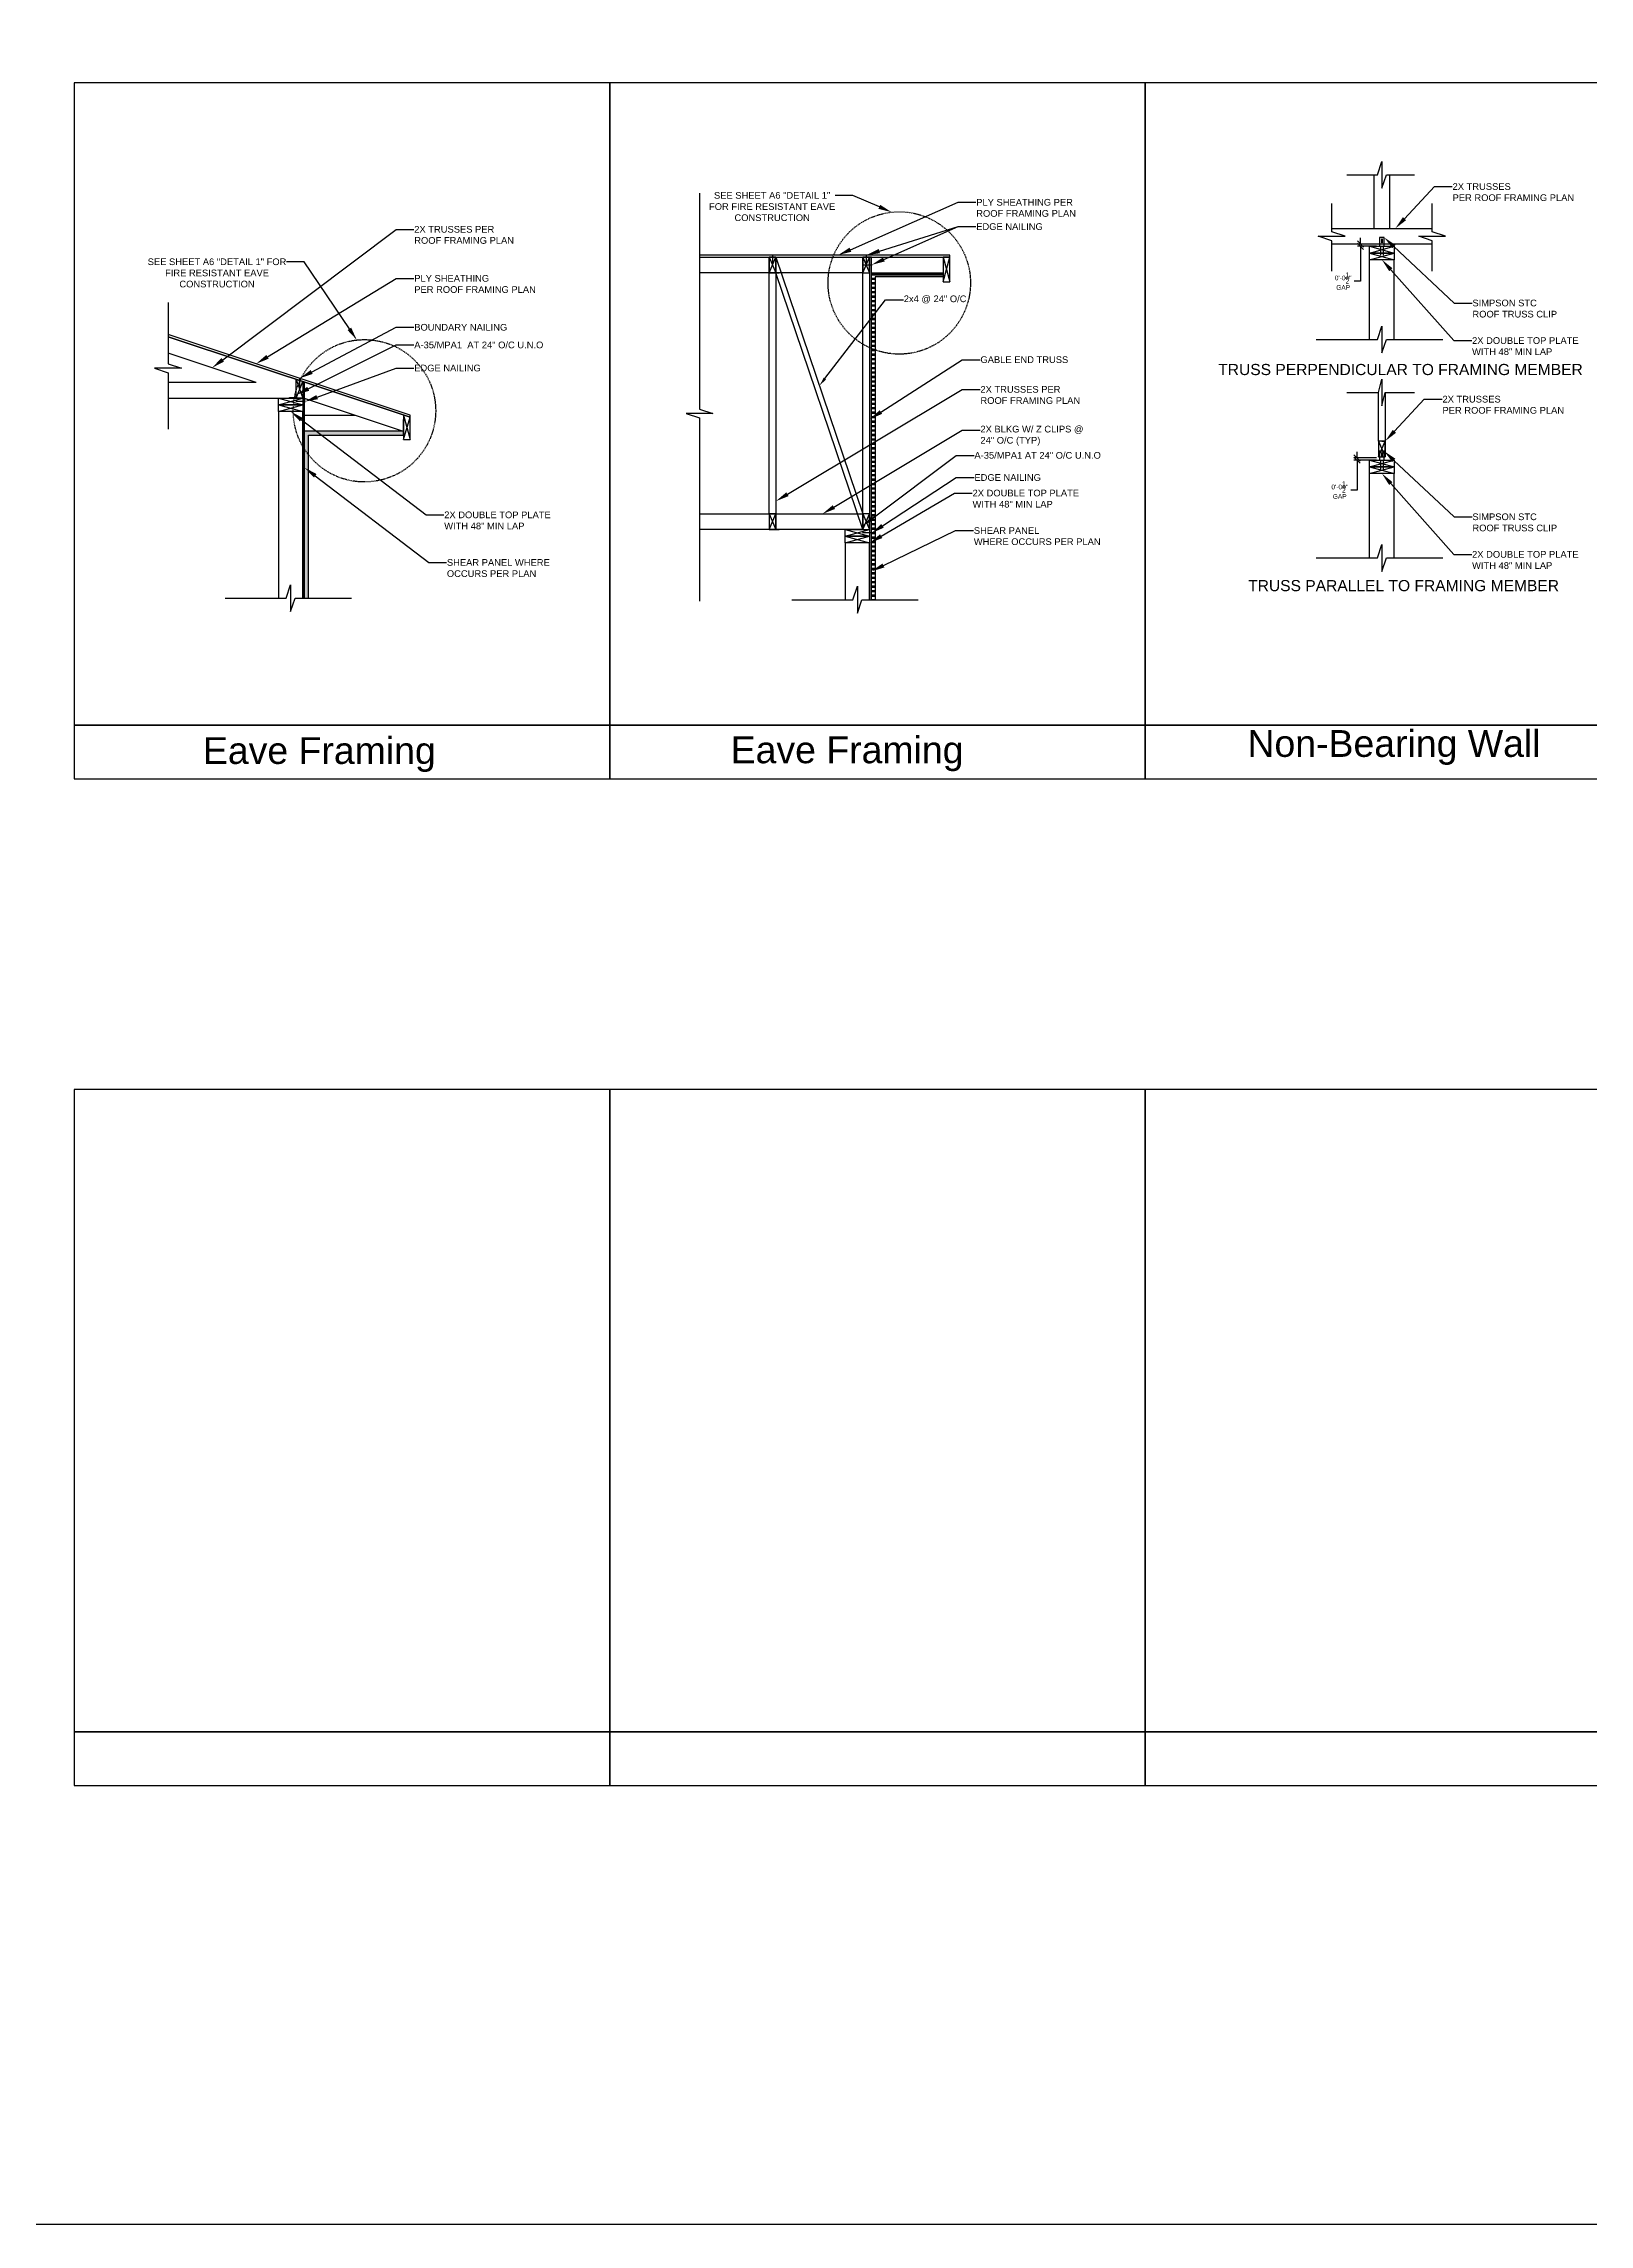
# Model space of a CAD drawing. Header units: inches. Extents: x -3572 to 2430, y -4559 to 3072.
# Drawn here: x 371.8 to 718.1, y 424.9 to 913.7 of the extents above; entities that cross this region are included whole.
import ezdxf
from ezdxf import colors
from ezdxf.entities.mleader import LeaderData, LeaderLine
from ezdxf.math import Vec2, Vec3

# ---------------------------------------------------------------- set-up
doc = ezdxf.new("R2010")
doc.units = ezdxf.units.IN
doc.header["$MEASUREMENT"] = 0
doc.linetypes.add('DASHED2', pattern=[0.375, 0.25, -0.125])
doc.layers.add('F.P. Room Labels', color=7, linetype='Continuous')
doc.layers.add('Roof Framing - Details', color=7, linetype='Continuous')
doc.styles.get("Standard").update_dxf_attribs({"font": 'arial.ttf'})
doc.dimstyles.get("Standard").update_dxf_attribs({"dimscale": 0.7, "dimtxt": 6, "dimasz": 6, "dimexe": 1, "dimexo": 3, "dimgap": 3, "dimtad": 0, "dimtih": 1, "dimtoh": 1, "dimdec": 4, "dimzin": 1, "dimdsep": 46, "dimlunit": 4, "dimtxsty": 'Standard', "dimblk": 'OBLIQUE', "dimcen": 0.09, "dimadec": 0, "dimazin": 0, "dimtfac": 1, "dimtdec": 4, "dimtofl": 0, "dimtmove": 0, "dimatfit": 3, "dimfxl": 1, "dimtolj": 1, "dimtzin": 0, "dimarcsym": 0})

# ---------------------------------------------------------------- blocks, each defined once
blk = doc.blocks.new('_Oblique')
at = {"color": 0, "linetype": 'ByBlock', "lineweight": -2}
blk.add_line((-0.5, -0.5), (0.5, 0.5), dxfattribs=at)
blk = doc.blocks.new('*D31')
at = {"layer": 'Defpoints', "color": 0, "transparency": 16777216}
for p in [(666.85, 868.27), (671.15, 868.77), (671.15, 868.27)]:
    blk.add_point(p, dxfattribs=at)
at = {"layer": 'Roof Framing - Details', "color": 0, "lineweight": -2, "transparency": 16777216}
for p, q in [((666.85, 868.77), (666.85, 870.17)), ((670.45, 868.77), (666.15, 868.77)), ((670.45, 868.27), (666.15, 868.27)), ((666.85, 868.27), (666.85, 860.47)), ((666.85, 860.47), (665.45, 860.47))]:
    blk.add_line(p, q, dxfattribs=at)
at = {"layer": 'Roof Framing - Details', "color": 0, "lineweight": -2, "transparency": 16777216, "xscale": 1.4, "yscale": 1.4, "zscale": 1.4}
for p, rotation in [((666.85, 868.77), 270), ((666.85, 868.27), 90)]:
    blk.add_blockref('_Oblique', p, dxfattribs=dict(at, rotation=rotation))
at = {"layer": 'Roof Framing - Details', "color": 0, "transparency": 16777216, "insert": (662.97, 860.47), "char_height": 4.2, "width": 3.7997, "attachment_point": 5}
blk.add_mtext('\\A1;{\\H0.25x;0\'-0{\\H1x;\\S1/2;}" GAP}', dxfattribs=at)
blk = doc.blocks.new('*D32')
at = {"layer": 'Defpoints', "color": 0, "transparency": 16777216}
for p in [(666.08, 820.34), (671.15, 820.84), (671.15, 820.34)]:
    blk.add_point(p, dxfattribs=at)
at = {"layer": 'Roof Framing - Details', "color": 0, "lineweight": -2, "transparency": 16777216}
for p, q in [((666.08, 820.84), (666.08, 822.24)), ((670.45, 820.84), (665.38, 820.84)), ((670.45, 820.34), (665.38, 820.34)), ((666.08, 820.34), (666.08, 813.63)), ((666.08, 813.63), (664.68, 813.63))]:
    blk.add_line(p, q, dxfattribs=at)
at = {"layer": 'Roof Framing - Details', "color": 0, "lineweight": -2, "transparency": 16777216, "xscale": 1.4, "yscale": 1.4, "zscale": 1.4}
for p, rotation in [((666.08, 820.84), 270), ((666.08, 820.34), 90)]:
    blk.add_blockref('_Oblique', p, dxfattribs=dict(at, rotation=rotation))
at = {"layer": 'Roof Framing - Details', "color": 0, "transparency": 16777216, "insert": (662.2, 813.63), "char_height": 4.2, "width": 3.7997, "attachment_point": 5}
blk.add_mtext('\\A1;{\\H0.25x;0\'-0{\\H1x;\\S1/2;}" GAP}', dxfattribs=at)

msp = doc.modelspace()

# ---------------------------------------------------------------- hatches: boundary and pattern name
at = {"transparency": 33554559}
h = msp.add_hatch(dxfattribs=at)
h.set_pattern_fill('AR-SAND', color=256, scale=0.3)
h.set_pattern_definition([(37.5, (-1242.15355, -870.797), (-0.01889801, 0.57804713), [0, -0.456, 0, -0.51, 0, -0.4875]), (7.5, (-1242.15355, -870.797), (0.530933, 0.84664382), [0, -0.246, 0, -0.411, 0, -0.1575]), (327.5, (-1242.52255, -870.797), (0.93424256, 0.00169772), [0, -0.15, 0, -0.54, 0, -0.705]), (317.5, (-1242.52255, -870.797), (0.90183798, 0.26330267), [0, -0.075, 0, -0.354, 0, -0.405])])
h.paths.add_polyline_path([(452.39697, 826.75014), (452.204, 826.81446), (432.95125, 826.81446), (434.09622, 825.93946), (452.39697, 825.93946)])
h.paths.add_polyline_path([(432.95125, 826.81446), (430.27197, 826.81446), (430.27197, 822.763, 0.023620425), (431.14697, 821.53618), (431.14697, 825.93946), (434.09622, 825.93946)])
h.paths.add_polyline_path([(431.14697, 821.53618, -0.023620425), (430.27197, 822.763), (430.27197, 789.40611), (431.14697, 789.40611)])
at = {"layer": 'Roof Framing - Details', "transparency": 33554534}
h = msp.add_hatch(dxfattribs=at)
h.set_pattern_fill('PLAST', color=256, scale=4)
h.set_pattern_definition([(0, (905.1865, -275.1085), (0, 1), []), (0, (905.1865, -274.9835), (0, 1), []), (0, (905.1865, -274.8585), (0, 1), [])])
h.paths.add_polyline_path([(573.381, 862.30266), (557.256, 862.30266), (557.256, 844.52344), (558.131, 845.08661), (558.131, 861.42766), (573.381, 861.42766)])
h.paths.add_polyline_path([(558.131, 845.08661), (557.256, 844.52344), (557.256, 823.97662), (558.131, 824.50151)])
h.paths.add_polyline_path([(558.131, 824.50151), (557.256, 823.97662), (557.256, 814.85863), (558.131, 815.38352)])
h.paths.add_polyline_path([(558.131, 815.38352), (557.256, 814.85863), (557.256, 807.09741), (558.131, 807.75588)])
h.paths.add_polyline_path([(558.131, 807.75588), (557.256, 807.09741), (557.256, 789.0672), (558.131, 789.0672)])
at = {"layer": 'Roof Framing - Details', "transparency": 33554636}
h = msp.add_hatch(color=256, dxfattribs=at)
h.dxf.hatch_style = 1
h.paths.add_polyline_path([(428.39697, 835.75016), (428.27197, 835.75016), (428.27197, 834.37516), (426.89697, 834.37516), (426.89697, 834.25016), (428.39697, 834.25016)])
h = msp.add_hatch(color=256, dxfattribs=at)
h.dxf.hatch_style = 1
h.paths.add_polyline_path([(555.381, 806.27983), (555.256, 806.27983), (555.256, 804.90483), (553.881, 804.90483), (553.881, 804.77983), (555.381, 804.77983)])

# ---------------------------------------------------------------- linework, layer by layer
msp.add_line((453.89697, 824.93946), (453.89697, 825.93946))
at = {"color": 3}
msp.add_lwpolyline([(35.18615, 1302.04569), (1585.71888, 1302.04569), (1585.71888, 424.91668), (35.18615, 424.91668)], close=True, dxfattribs=at)
for points in [[(378.62703, 904.92992), (378.62703, 760.92992), (498.62703, 760.92992), (498.62703, 904.92992), (378.62703, 904.92992)], [(498.62703, 904.92992), (498.62703, 760.92992), (618.62703, 760.92992), (618.62703, 904.92992), (498.62703, 904.92992)], [(618.62703, 904.92992), (618.62703, 760.92992), (738.62703, 760.92992), (738.62703, 904.92992), (618.62703, 904.92992)], [(378.62703, 760.92992), (378.62703, 748.92992), (498.62703, 748.92992), (498.62703, 760.92992), (378.62703, 760.92992)], [(498.62703, 760.92992), (498.62703, 748.92992), (618.62703, 748.92992), (618.62703, 760.92992), (498.62703, 760.92992)], [(618.62703, 760.92992), (618.62703, 748.92992), (738.62703, 748.92992), (738.62703, 760.92992), (618.62703, 760.92992)]]:
    msp.add_lwpolyline(points)
at = {"layer": 'F.P. Room Labels'}
for points in [[(378.62703, 679.28629), (378.62703, 535.28629), (498.62703, 535.28629), (498.62703, 679.28629), (378.62703, 679.28629)], [(498.62703, 679.28629), (498.62703, 535.28629), (618.62703, 535.28629), (618.62703, 679.28629), (498.62703, 679.28629)], [(618.62703, 679.28629), (618.62703, 535.28629), (738.62703, 535.28629), (738.62703, 679.28629), (618.62703, 679.28629)], [(378.62703, 535.28629), (378.62703, 523.28629), (498.62703, 523.28629), (498.62703, 535.28629), (378.62703, 535.28629)], [(498.62703, 535.28629), (498.62703, 523.28629), (618.62703, 523.28629), (618.62703, 535.28629), (498.62703, 535.28629)], [(618.62703, 535.28629), (618.62703, 523.28629), (738.62703, 523.28629), (738.62703, 535.28629), (618.62703, 535.28629)]]:
    msp.add_lwpolyline(points, dxfattribs=at)
at = {"layer": 'Roof Framing - Details'}
for p, q in [((669.90089, 872.26816), (669.90089, 884.26816)), ((673.40089, 872.26816), (673.40089, 884.26816)), ((660.40089, 872.26816), (682.90089, 872.26816)), ((669.90089, 872.26816), (673.40089, 872.26816)), ((672.15089, 870.26816), (671.15089, 870.26816)), ((671.15089, 870.26816), (671.15089, 868.26816)), ((672.15089, 868.26816), (672.15089, 870.26816)), ((535.881, 865.80266), (534.381, 865.80266)), ((534.381, 865.80266), (534.381, 862.30266)), ((534.381, 865.80266), (535.881, 862.30266)), ((534.381, 862.30266), (535.881, 865.80266)), ((535.0685, 866.30266), (535.1935, 866.30266)), ((535.131, 866.30266), (535.131, 864.30266)), ((535.131, 865.80266), (535.881, 865.80266)), ((535.881, 862.30266), (535.881, 865.80266)), ((535.881, 862.30266), (535.881, 865.80266)), ((535.881, 865.80266), (535.881, 862.30266)), ((535.881, 865.80266), (555.381, 808.27983)), ((556.881, 865.80266), (555.381, 865.80266)), ((555.381, 865.80266), (555.381, 862.30266)), ((555.381, 865.80266), (556.881, 862.30266)), ((555.381, 862.30266), (556.881, 865.80266)), ((555.381, 862.30266), (555.381, 865.80266)), ((556.131, 865.80266), (555.381, 865.80266)), ((555.381, 865.80266), (555.381, 862.30266)), ((556.0685, 866.30266), (556.1935, 866.30266)), ((556.131, 866.30266), (556.131, 864.30266)), ((556.881, 862.30266), (556.881, 865.80266)), ((573.381, 860.30266), (574.881, 865.80266)), ((573.381, 865.80266), (574.881, 860.30266)), ((682.90089, 868.76816), (660.40089, 868.76816)), ((668.90089, 868.26816), (674.40089, 866.76816)), ((668.90089, 866.76816), (674.40089, 868.26816)), ((668.90089, 866.76816), (674.40089, 865.26816)), ((668.90089, 865.26816), (674.40089, 866.76816)), ((668.90089, 847.40202), (668.90089, 865.26816)), ((671.15089, 868.26816), (672.15089, 868.26816)), ((671.2802, 868.26816), (671.4052, 868.26816)), ((671.3427, 868.26816), (671.3427, 866.26816)), ((671.89894, 868.26816), (672.02394, 868.26816)), ((671.96144, 868.26816), (671.96144, 866.26816)), ((674.40089, 847.40202), (674.40089, 865.26816)), ((534.381, 862.30266), (535.881, 862.30266)), ((535.881, 862.30266), (536.58108, 862.30266)), ((555.381, 804.77983), (535.881, 862.30266)), ((555.381, 862.30266), (554.68093, 862.30266)), ((557.256, 864.05266), (555.256, 864.05266)), ((555.381, 862.30266), (556.881, 862.30266)), ((557.256, 864.11516), (557.256, 863.99016)), ((453.89697, 829.93946), (399.67641, 848.01304)), ((419.397, 837.75016), (399.67641, 844.32371)), ((419.397, 837.75016), (399.67641, 837.75016)), ((428.39697, 838.43949), (429.89697, 834.25016)), ((428.39697, 834.25016), (429.89697, 837.93949)), ((428.39697, 834.25016), (428.39697, 837.75016)), ((429.07506, 838.69262), (429.20006, 838.69262)), ((429.13756, 838.69262), (429.13756, 836.69262)), ((399.67641, 834.25016), (428.39697, 834.25016)), ((424.39697, 834.25016), (429.89697, 832.75016)), ((424.39697, 832.75016), (429.89697, 834.25016)), ((424.39697, 832.75016), (429.89697, 831.25016)), ((424.39697, 831.25016), (429.89697, 832.75016)), ((426.89697, 834.25016), (426.89697, 834.37516)), ((426.89697, 834.37516), (428.27197, 834.37516)), ((426.89697, 834.25016), (428.39697, 834.25016)), ((428.39697, 835.75016), (428.27197, 835.75016)), ((428.27197, 835.75016), (428.27197, 834.37516)), ((430.27197, 833.50016), (428.27197, 833.50016)), ((428.39697, 834.25016), (428.39697, 835.75016)), ((452.39697, 826.75014), (430.27197, 834.12516)), ((430.27197, 834.12516), (430.27197, 833.25016)), ((430.27197, 833.56266), (430.27197, 833.43766)), ((670.90089, 824.60891), (670.90089, 835.50046)), ((672.40089, 835.50046), (672.40089, 824.60891)), ((441.70403, 830.31446), (430.27197, 830.31446)), ((452.204, 826.81446), (430.27197, 826.81446)), ((452.39697, 830.43946), (453.89697, 824.93946)), ((452.39697, 824.93946), (453.89697, 829.93946)), ((452.39697, 825.93946), (452.39697, 829.43946)), ((452.39697, 826.75014), (452.39697, 825.87514)), ((431.14697, 789.40611), (431.14697, 825.93946)), ((431.14697, 825.93946), (452.39697, 825.93946)), ((672.40089, 824.60891), (670.90089, 824.60891)), ((670.90089, 824.60891), (670.90089, 821.10891)), ((670.90089, 824.60891), (672.40089, 821.10891)), ((670.90089, 821.10891), (672.40089, 824.60891)), ((672.40089, 824.60891), (670.90089, 824.60891)), ((672.15089, 822.3446), (671.15089, 822.3446)), ((671.15089, 822.3446), (671.15089, 820.3446)), ((671.65089, 824.60891), (672.40089, 824.60891)), ((672.15089, 820.3446), (672.15089, 822.3446)), ((672.40089, 821.10891), (672.40089, 824.60891)), ((672.40089, 824.60891), (672.40089, 821.10891)), ((668.90089, 820.3446), (674.40089, 818.8446)), ((668.90089, 818.8446), (674.40089, 820.3446)), ((668.90089, 818.8446), (674.40089, 817.3446)), ((668.90089, 817.3446), (674.40089, 818.8446)), ((668.90089, 798.41151), (668.90089, 817.3446)), ((670.90089, 821.10891), (672.40089, 821.10891)), ((671.15089, 820.3446), (672.15089, 820.3446)), ((671.2802, 820.3446), (671.4052, 820.3446)), ((671.3427, 820.3446), (671.3427, 818.3446)), ((671.89894, 820.3446), (672.02394, 820.3446)), ((671.96144, 820.3446), (671.96144, 818.3446)), ((674.40089, 798.41151), (674.40089, 817.3446)), ((535.881, 808.27983), (534.381, 808.27983)), ((534.381, 808.27983), (534.381, 804.77983)), ((534.381, 808.27983), (535.881, 804.77983)), ((534.381, 804.77983), (535.881, 808.27983)), ((535.131, 808.27983), (535.881, 808.27983)), ((535.881, 804.77983), (535.881, 808.27983)), ((535.881, 808.27983), (535.881, 804.77983)), ((556.881, 808.27983), (555.381, 808.27983)), ((555.381, 808.27983), (555.381, 804.77983)), ((555.381, 808.27983), (556.881, 804.77983)), ((555.381, 804.77983), (556.881, 808.27983)), ((555.381, 804.77983), (555.381, 808.27983)), ((556.131, 808.27983), (555.381, 808.27983)), ((555.381, 808.27983), (555.381, 804.77983)), ((556.881, 804.77983), (556.881, 808.27983)), ((534.381, 804.77983), (535.881, 804.77983)), ((535.881, 804.77983), (536.58108, 804.77983)), ((551.381, 804.77983), (556.881, 803.27983)), ((551.381, 803.27983), (556.881, 804.77983)), ((551.381, 803.27983), (556.881, 801.77983)), ((551.381, 801.77983), (556.881, 803.27983)), ((555.381, 804.77983), (554.68093, 804.77983)), ((555.381, 806.27983), (555.256, 806.27983)), ((555.256, 806.27983), (555.256, 804.90483)), ((557.256, 804.02983), (555.256, 804.02983)), ((555.381, 804.77983), (556.881, 804.77983)), ((557.256, 804.09233), (557.256, 803.96733)), ((430.27197, 789.40611), (431.14697, 789.40611))]:
    msp.add_line(p, q, dxfattribs=at)
for points in [[(663.80034, 884.26816), (670.65089, 884.26816), (671.65089, 887.26816), (671.65089, 881.26816), (672.65089, 884.26816), (678.9657, 884.26816)], [(518.76952, 880.21132), (518.76952, 831.79827), (521.76952, 830.79827), (515.76952, 830.79827), (518.76952, 829.79827), (518.76952, 788.75736)], [(660.40089, 862.66761), (660.40089, 869.51816), (657.40089, 870.51816), (663.40089, 870.51816), (660.40089, 871.51816), (660.40089, 877.83296)], [(682.90089, 862.66761), (682.90089, 869.51816), (679.90089, 870.51816), (685.90089, 870.51816), (682.90089, 871.51816), (682.90089, 877.83296)], [(518.76952, 865.80266), (555.381, 865.80266), (555.381, 862.30266), (518.76952, 862.30266)], [(534.381, 808.27983), (534.381, 865.80266), (535.881, 865.80266), (535.881, 808.27983), (534.381, 808.27983)], [(555.381, 808.27983), (555.381, 865.80266), (556.881, 865.80266), (556.881, 808.27983), (555.381, 808.27983)], [(557.256, 789.0672), (557.256, 865.80266), (556.881, 865.80266), (556.881, 789.0672)], [(668.90089, 866.76816), (668.90089, 868.26816), (674.40089, 868.26816), (674.40089, 866.76816), (668.90089, 866.76816)], [(668.90089, 865.26816), (668.90089, 866.76816), (674.40089, 866.76816), (674.40089, 865.26816), (668.90089, 865.26816)], [(557.256, 789.0672), (557.256, 862.30266), (573.381, 862.30266), (573.381, 861.42766), (558.131, 861.42766), (558.131, 789.0672)], [(399.67641, 855.65057), (399.67641, 841.94946), (402.67641, 840.94946), (396.67641, 840.94946), (399.67641, 839.94946), (399.67641, 827.31985)], [(656.94979, 847.40202), (670.65089, 847.40202), (671.65089, 850.40202), (671.65089, 844.40202), (672.65089, 847.40202), (685.2805, 847.40202)], [(663.80034, 835.50046), (670.90089, 835.50046), (671.65089, 838.50046), (671.65089, 832.50046), (672.40089, 835.50046), (678.9657, 835.50046)], [(429.89697, 789.40611), (429.89697, 831.25016), (424.39697, 831.25016), (424.39697, 789.40611)], [(668.90089, 818.8446), (668.90089, 820.3446), (674.40089, 820.3446), (674.40089, 818.8446), (668.90089, 818.8446)], [(668.90089, 817.3446), (668.90089, 818.8446), (674.40089, 818.8446), (674.40089, 817.3446), (668.90089, 817.3446)], [(518.76952, 808.27983), (555.381, 808.27983), (555.381, 804.77983), (518.76952, 804.77983)], [(556.881, 789.0672), (556.881, 801.77983), (551.381, 801.77983), (551.381, 789.0672)], [(656.94979, 798.41151), (670.65089, 798.41151), (671.65089, 801.41151), (671.65089, 795.41151), (672.65089, 798.41151), (685.2805, 798.41151)], [(412.44587, 789.40611), (426.14697, 789.40611), (427.14697, 792.40611), (427.14697, 786.40611), (428.14697, 789.40611), (440.77658, 789.40611)], [(539.4299, 789.0672), (553.131, 789.0672), (554.131, 792.0672), (554.131, 786.0672), (555.131, 789.0672), (567.76061, 789.0672)]]:
    msp.add_lwpolyline(points, dxfattribs=at)
for points in [[(574.881, 866.30266), (518.76952, 866.30266), (518.76952, 865.80266), (556.881, 865.80266), (574.881, 865.80266)], [(573.381, 860.30266), (574.881, 860.30266), (574.881, 865.80266), (573.381, 865.80266)], [(399.67641, 848.01304), (453.89697, 829.93946), (453.89697, 830.43946), (399.67641, 848.51304)], [(429.89697, 834.25016), (428.39697, 834.25016), (428.39697, 838.43949), (429.89697, 837.93949)], [(429.89697, 837.93949), (429.89697, 789.40611), (430.27197, 789.40611), (430.27197, 837.81449)], [(424.39697, 832.75016), (424.39697, 834.25016), (429.89697, 834.25016), (429.89697, 832.75016)], [(424.39697, 831.25016), (424.39697, 832.75016), (429.89697, 832.75016), (429.89697, 831.25016)], [(452.39697, 824.93946), (453.89697, 824.93946), (453.89697, 829.93946), (452.39697, 830.43946)], [(551.381, 803.27983), (551.381, 804.77983), (556.881, 804.77983), (556.881, 803.27983)], [(551.381, 801.77983), (551.381, 803.27983), (556.881, 803.27983), (556.881, 801.77983)]]:
    msp.add_lwpolyline(points, close=True, dxfattribs=at)
for points in [[(671.62225, 869.96314), (671.67954, 869.96314, -0.414213562), (671.69954, 869.94314), (671.69954, 869.05247, -0.414213562), (671.67954, 869.03247), (671.62225, 869.03247, -0.414213562), (671.60225, 869.05247), (671.60225, 869.94314, -0.414213562)], [(671.62225, 822.03958), (671.67954, 822.03958, -0.414213562), (671.69954, 822.01958), (671.69954, 821.12891, -0.414213562), (671.67954, 821.10891), (671.62225, 821.10891, -0.414213562), (671.60225, 821.12891), (671.60225, 822.01958, -0.414213562)]]:
    msp.add_lwpolyline(points, format="xyb", close=True, dxfattribs=at)
at = {"layer": 'Roof Framing - Details', "linetype": 'DASHED2', "ltscale": 0.5}
for centre in [(563.51502, 860.05451), (443.68697, 831.40547)]:
    msp.add_circle(centre, 15.9579, dxfattribs=at)

# ---------------------------------------------------------------- texts
at = {"char_height": 6, "attachment_point": 1}
for s, insert in [('Eave Framing ', (407.48872, 758.25024)), ('Eave Framing ', (525.73976, 758.41306)), ('Non-Bearing Wall', (641.52676, 759.83238))]:
    msp.add_mtext_dynamic_manual_height_columns(s, width=112.2279418, gutter_width=1, heights=[0], dxfattribs=dict(at, insert=insert))
at = {"layer": 'Roof Framing - Details', "char_height": 2.5, "attachment_point": 1}
for s, insert in [('TRUSS PERPENDICULAR TO FRAMING MEMBER', (634.98352, 841.90809)), ('TRUSS PARALLEL TO FRAMING MEMBER', (641.6863, 793.47264))]:
    msp.add_mtext_dynamic_manual_height_columns(s, width=97.7474617, gutter_width=1, heights=[0], dxfattribs=dict(at, insert=insert))

# ---------------------------------------------------------------- dimensions: what is measured, and where the dimension line sits
at = {"layer": 'Roof Framing - Details'}
for base, p1, p2, picture, middle in [((666.8484, 868.26816), (671.15089, 868.76816), (671.15089, 868.26816), '*D31', (662.96999, 860.47074)), ((666.07806, 820.3446), (671.15089, 820.8446), (671.15089, 820.3446), '*D32', (662.19965, 813.63455))]:
    dim = msp.add_linear_dim(base=base, p1=p1, p2=p2, angle=90, text='{\\H0.25x;<> GAP}', dimstyle='Standard', override={"dimasz": 2, "dimexo": 1, "dimgap": 1, "dimsah": 1}, dxfattribs=at)
    dim.commit()
    dim.dimension.update_dxf_attribs({"geometry": picture, "text_midpoint": middle, "dimtype": 160})

# ---------------------------------------------------------------- leaders
ml = msp.add_multileader_mtext('Standard', dxfattribs=at)
ml.set_content('SEE SHEET A6 "DETAIL 1" FOR FIRE RESISTANT EAVE \\PCONSTRUCTION  ', color=256)
ml.set_leader_properties()
ml.build(insert=Vec2(0, 0))
ml.multileader.update_dxf_attribs({"dogleg_length": 3.98438, "arrow_head_size": 3})
ctx = ml.context
ctx.base_point, ctx.char_height, ctx.arrow_head_size, ctx.landing_gap_size, ctx.plane_origin = Vec3(520.93345, 879.67067), 1.5, 3, 0.09, Vec3(556.89498, 874.57449)
ctx.text_align_type = 1
notes = []
notes.append((ctx, [(1, (1, 1, 0), (553.1067, 879.67067), (-1, 0), 3.98438, [(0, [(561.80245, 875.92025)], 0, [])])]))
ctx.mtext.insert, ctx.mtext.width, ctx.mtext.alignment, ctx.mtext.flow_direction = Vec3(535.02789, 880.43346), 30.5634994, 2, 5
ml = msp.add_multileader_mtext('Standard', dxfattribs=at)
ml.set_content('2X TRUSSES \\PPER ROOF FRAMING PLAN', color=256)
ml.set_leader_properties()
ml.build(insert=Vec2(0, 0))
ml.multileader.update_dxf_attribs({"dogleg_length": 3.98438, "arrow_head_size": 3})
ctx = ml.context
ctx.base_point, ctx.char_height, ctx.arrow_head_size, ctx.landing_gap_size, ctx.plane_origin = Vec3(687.40187, 881.65696), 1.5, 3, 0.09, Vec3(674.66481, 872.26816)
notes.append((ctx, [(0, (1, 1, 0), (683.4175, 881.65696), (1, 0), 3.98438, [(0, [(674.66481, 872.26816)], 0, [])])]))
ctx.mtext.insert, ctx.mtext.flow_direction = Vec3(687.49187, 882.41975), 5
ml = msp.add_multileader_mtext('Standard', dxfattribs=at)
ml.set_content('PLY SHEATHING PER \\PROOF FRAMING PLAN', color=256)
ml.set_leader_properties()
ml.build(insert=Vec2(0, 0))
ml.multileader.update_dxf_attribs({"dogleg_length": 3.98438, "arrow_head_size": 3})
ctx = ml.context
ctx.base_point, ctx.char_height, ctx.arrow_head_size, ctx.landing_gap_size, ctx.plane_origin = Vec3(580.6719, 878.12802), 1.5, 3, 0.09, Vec3(562.24667, 875.96073)
notes.append((ctx, [(0, (1, 1, 0), (576.68753, 878.12802), (1, 0), 3.98438, [(0, [(549.82526, 866.30266)], 0, [])])]))
ctx.mtext.insert, ctx.mtext.flow_direction = Vec3(580.7619, 878.89081), 5
ml = msp.add_multileader_mtext('Standard', dxfattribs=at)
ml.set_content('2X TRUSSES PER \\PROOF FRAMING PLAN', color=256)
ml.set_leader_properties()
ml.build(insert=Vec2(0, 0))
ml.multileader.update_dxf_attribs({"dogleg_length": 3.98438, "arrow_head_size": 3})
ctx = ml.context
ctx.base_point, ctx.char_height, ctx.arrow_head_size, ctx.landing_gap_size, ctx.plane_origin = Vec3(454.75037, 872.07365), 1.5, 3, 0.09, Vec3(409.53671, 841.03694)
notes.append((ctx, [(0, (1, 1, 0), (450.76599, 872.07365), (1, 0), 3.98438, [(0, [(409.53671, 841.03694)], 0, [])])]))
ctx.mtext.insert, ctx.mtext.flow_direction = Vec3(454.84037, 872.83644), 5
ml = msp.add_multileader_mtext('Standard', dxfattribs=at)
ml.set_content('EDGE NAILING', color=256)
ml.set_leader_properties()
ml.build(insert=Vec2(0, 0))
ml.multileader.update_dxf_attribs({"dogleg_length": 3.98438, "arrow_head_size": 3})
ctx = ml.context
ctx.base_point, ctx.char_height, ctx.arrow_head_size, ctx.landing_gap_size, ctx.plane_origin = Vec3(580.6719, 872.68131), 1.5, 3, 0.09, Vec3(556.1935, 866.30266)
notes.append((ctx, [(0, (1, 1, 0), (576.68753, 872.68131), (1, 0), 3.98438, [(0, [(556.1935, 866.30266)], 0, [])])]))
ctx.mtext.insert, ctx.mtext.flow_direction = Vec3(580.7619, 873.4441), 5
ml = msp.add_multileader_mtext('Standard', dxfattribs=at)
ml.set_content('.', color=256)
ml.set_leader_properties()
ml.build(insert=Vec2(0, 0))
ml.multileader.update_dxf_attribs({"dogleg_length": 3.98438, "arrow_head_size": 3})
ctx = ml.context
ctx.base_point, ctx.char_height, ctx.arrow_head_size, ctx.landing_gap_size, ctx.plane_origin = Vec3(580.6719, 872.68131), 1, 3, 0.09, Vec3(557.3185, 864.11516)
notes.append((ctx, [(0, (1, 1, 0), (576.68753, 872.68131), (1, 0), 3.98438, [(0, [(557.3185, 864.11516)], 0, [])])]))
ctx.mtext.insert, ctx.mtext.flow_direction = Vec3(580.7619, 873.18131), 5
ml = msp.add_multileader_mtext('Standard', dxfattribs=at)
ml.set_content('\\A1;SIMPSON STC \\PROOF TRUSS CLIP', color=256)
ml.set_leader_properties()
ml.build(insert=Vec2(0, 0))
ml.multileader.update_dxf_attribs({"dogleg_length": 3.98438, "arrow_head_size": 3})
ctx = ml.context
ctx.base_point, ctx.char_height, ctx.arrow_head_size, ctx.landing_gap_size, ctx.plane_origin = Vec3(691.84396, 855.55702), 1.5, 3, 0.09, Vec3(672.15089, 868.76816)
notes.append((ctx, [(0, (1, 1, 0), (687.85958, 855.55702), (1, 0), 3.98438, [(0, [(672.15089, 870.26816)], 0, [])])]))
ctx.mtext.insert, ctx.mtext.flow_direction = Vec3(691.93396, 856.3198), 5
ml = msp.add_multileader_mtext('Standard', dxfattribs=at)
ml.set_content('SEE SHEET A6 "DETAIL 1" FOR FIRE RESISTANT EAVE \\PCONSTRUCTION  ', color=256)
ml.set_leader_properties()
ml.build(insert=Vec2(0, 0))
ml.multileader.update_dxf_attribs({"dogleg_length": 3.98438, "arrow_head_size": 3})
ctx = ml.context
ctx.base_point, ctx.char_height, ctx.arrow_head_size, ctx.landing_gap_size, ctx.plane_origin = Vec3(395.08922, 864.79527), 1.5, 3, 0.09, Vec3(437.06694, 845.92545)
ctx.text_align_type = 1
notes.append((ctx, [(1, (1, 1, 0), (430.19902, 864.79527), (-1, 0), 3.98438, [(0, [(441.9744, 847.27121)], 0, [])])]))
ctx.mtext.insert, ctx.mtext.width, ctx.mtext.alignment, ctx.mtext.flow_direction = Vec3(410.65193, 865.55806), 34.8254574, 2, 5
ml = msp.add_multileader_mtext('Standard', dxfattribs=at)
ml.set_content('2X DOUBLE TOP PLATE \\PWITH 48" MIN LAP', color=256)
ml.set_leader_properties()
ml.build(insert=Vec2(0, 0))
ml.multileader.update_dxf_attribs({"dogleg_length": 3.98438, "arrow_head_size": 3})
ctx = ml.context
ctx.base_point, ctx.char_height, ctx.arrow_head_size, ctx.landing_gap_size, ctx.plane_origin = Vec3(691.76867, 847.13714), 1.5, 3, 0.09, Vec3(674.40089, 865.26816)
notes.append((ctx, [(0, (1, 1, 0), (687.78429, 847.13714), (1, 0), 3.98438, [(0, [(671.65089, 865.26816)], 0, [])])]))
ctx.mtext.insert, ctx.mtext.flow_direction = Vec3(691.85867, 847.89993), 5
ml = msp.add_multileader_mtext('Standard', dxfattribs=at)
ml.set_content('PLY SHEATHING \\PPER ROOF FRAMING PLAN', color=256)
ml.set_leader_properties()
ml.build(insert=Vec2(0, 0))
ml.multileader.update_dxf_attribs({"dogleg_length": 3.98438, "arrow_head_size": 3})
ctx = ml.context
ctx.base_point, ctx.char_height, ctx.arrow_head_size, ctx.landing_gap_size, ctx.plane_origin = Vec3(454.75037, 861.07483), 1.5, 3, 0.09, Vec3(426.78669, 839.47625)
notes.append((ctx, [(0, (1, 1, 0), (450.76599, 861.07483), (1, 0), 3.98438, [(0, [(419.397, 841.93949)], 0, [])])]))
ctx.mtext.insert, ctx.mtext.flow_direction = Vec3(454.84037, 861.83762), 5
ml = msp.add_multileader_mtext('Standard', dxfattribs=at)
ml.set_content('2x4 @ 24" O/C', color=256)
ml.set_leader_properties()
ml.build(insert=Vec2(0, 0))
ml.multileader.update_dxf_attribs({"dogleg_length": 3.98438, "arrow_head_size": 2})
ctx = ml.context
ctx.base_point, ctx.char_height, ctx.arrow_head_size, ctx.landing_gap_size, ctx.plane_origin = Vec3(564.43052, 856.28256), 1.5, 2, 0.09, Vec3(553.68606, 787.46361)
notes.append((ctx, [(0, (1, 1, 0), (560.44615, 856.28256), (1, 0), 3.98438, [(0, [(545.631, 837.04124)], 0, [])])]))
ctx.mtext.insert, ctx.mtext.width, ctx.mtext.flow_direction = Vec3(564.52052, 857.25306), 31.493667, 5
ml = msp.add_multileader_mtext('Standard', dxfattribs=at)
ml.set_content('BOUNDARY NAILING', color=256)
ml.set_leader_properties()
ml.build(insert=Vec2(0, 0))
ml.multileader.update_dxf_attribs({"dogleg_length": 3.98438, "arrow_head_size": 3})
ctx = ml.context
ctx.base_point, ctx.char_height, ctx.arrow_head_size, ctx.landing_gap_size, ctx.plane_origin = Vec3(454.75037, 850.11307), 1.5, 3, 0.09, Vec3(429.20006, 838.69262)
notes.append((ctx, [(0, (1, 1, 0), (450.76599, 850.11307), (1, 0), 3.98438, [(0, [(429.20006, 838.69262)], 0, [])])]))
ctx.mtext.insert, ctx.mtext.width, ctx.mtext.flow_direction = Vec3(454.84037, 850.87586), 30.9553199, 5
ml = msp.add_multileader_mtext('Standard', dxfattribs=at)
ml.set_content('A-35/MPA1  AT 24" O/C U.N.O', color=256)
ml.set_leader_properties()
ml.build(insert=Vec2(0, 0))
ml.multileader.update_dxf_attribs({"dogleg_length": 3.98438, "arrow_head_size": 3})
ctx = ml.context
ctx.base_point, ctx.char_height, ctx.arrow_head_size, ctx.landing_gap_size, ctx.plane_origin = Vec3(454.75037, 846.15432), 1.5, 3, 0.09, Vec3(428.39697, 835.00016)
notes.append((ctx, [(0, (1, 1, 0), (450.76599, 846.15432), (1, 0), 3.98438, [(0, [(428.39697, 835.00016)], 0, [])])]))
ctx.mtext.insert, ctx.mtext.flow_direction = Vec3(454.84037, 846.91763), 5
ml = msp.add_multileader_mtext('Standard', dxfattribs=at)
ml.set_content('EDGE NAILING', color=256)
ml.set_leader_properties()
ml.build(insert=Vec2(0, 0))
ml.multileader.update_dxf_attribs({"dogleg_length": 3.98438, "arrow_head_size": 3})
ctx = ml.context
ctx.base_point, ctx.char_height, ctx.arrow_head_size, ctx.landing_gap_size, ctx.plane_origin = Vec3(454.75037, 840.979), 1.5, 3, 0.09, Vec3(430.27197, 833.43766)
notes.append((ctx, [(0, (1, 1, 0), (450.76599, 840.979), (1, 0), 3.98438, [(0, [(430.27197, 833.43766)], 0, [])])]))
ctx.mtext.insert, ctx.mtext.flow_direction = Vec3(454.84037, 841.74179), 5
ml = msp.add_multileader_mtext('Standard', dxfattribs=at)
ml.set_content('GABLE END TRUSS', color=256)
ml.set_leader_properties()
ml.build(insert=Vec2(0, 0))
ml.multileader.update_dxf_attribs({"dogleg_length": 3.98438, "arrow_head_size": 3})
ctx = ml.context
ctx.base_point, ctx.char_height, ctx.arrow_head_size, ctx.landing_gap_size, ctx.plane_origin = Vec3(581.6094, 842.85731), 1.5, 3, 0.09, Vec3(564.93606, 779.92821)
notes.append((ctx, [(0, (1, 1, 0), (577.62503, 842.85731), (1, 0), 3.98438, [(0, [(556.881, 829.50584)], 0, [])])]))
ctx.mtext.insert, ctx.mtext.width, ctx.mtext.flow_direction = Vec3(581.6994, 843.6201), 31.493667, 5
ml = msp.add_multileader_mtext('Standard', dxfattribs=at)
ml.set_content('2X TRUSSES PER \\PROOF FRAMING PLAN', color=256)
ml.set_leader_properties()
ml.build(insert=Vec2(0, 0))
ml.multileader.update_dxf_attribs({"dogleg_length": 3.98438, "arrow_head_size": 3})
ctx = ml.context
ctx.base_point, ctx.char_height, ctx.arrow_head_size, ctx.landing_gap_size, ctx.plane_origin = Vec3(581.6094, 836.19546), 1.5, 3, 0.09, Vec3(543.93606, 761.57669)
notes.append((ctx, [(0, (1, 1, 0), (577.62503, 836.19546), (1, 0), 3.98438, [(0, [(535.881, 811.15432)], 0, [])])]))
ctx.mtext.insert, ctx.mtext.flow_direction = Vec3(581.6994, 836.95825), 5
ml = msp.add_multileader_mtext('Standard', dxfattribs=at)
ml.set_content('2X DOUBLE TOP PLATE \\PWITH 48" MIN LAP', color=256)
ml.set_leader_properties()
ml.build(insert=Vec2(0, 0))
ml.multileader.update_dxf_attribs({"dogleg_length": 3.98438, "arrow_head_size": 3})
ctx = ml.context
ctx.base_point, ctx.char_height, ctx.arrow_head_size, ctx.landing_gap_size, ctx.plane_origin = Vec3(461.46504, 808.0688), 1.5, 3, 0.09, Vec3(427.14697, 831.25016)
notes.append((ctx, [(0, (1, 1, 0), (457.48066, 808.0688), (1, 0), 3.98438, [(0, [(427.14697, 831.25016)], 0, [])])]))
ctx.mtext.insert, ctx.mtext.flow_direction = Vec3(461.55504, 808.83159), 5
ml = msp.add_multileader_mtext('Standard', dxfattribs=at)
ml.set_content('2X TRUSSES \\PPER ROOF FRAMING PLAN', color=256)
ml.set_leader_properties()
ml.build(insert=Vec2(0, 0))
ml.multileader.update_dxf_attribs({"dogleg_length": 3.98438, "arrow_head_size": 3})
ctx = ml.context
ctx.base_point, ctx.char_height, ctx.arrow_head_size, ctx.landing_gap_size, ctx.plane_origin = Vec3(685.13796, 833.99771), 1.5, 3, 0.09, Vec3(672.40089, 824.60891)
notes.append((ctx, [(0, (1, 1, 0), (681.15358, 833.99771), (1, 0), 3.98438, [(0, [(672.40089, 824.60891)], 0, [])])]))
ctx.mtext.insert, ctx.mtext.flow_direction = Vec3(685.22796, 834.7605), 5
ml = msp.add_multileader_mtext('Standard', dxfattribs=at)
ml.set_content('2X BLKG W/ Z CLIPS @ 24" O/C (TYP)', color=256)
ml.set_leader_properties()
ml.build(insert=Vec2(0, 0))
ml.multileader.update_dxf_attribs({"dogleg_length": 3.98438, "arrow_head_size": 3})
ctx = ml.context
ctx.base_point, ctx.char_height, ctx.arrow_head_size, ctx.landing_gap_size, ctx.plane_origin = Vec3(581.6094, 827.07747), 1.5, 3, 0.09, Vec3(554.34409, 758.7022)
notes.append((ctx, [(0, (1, 1, 0), (577.62503, 827.07747), (1, 0), 3.98438, [(0, [(546.28903, 808.27983)], 0, [])])]))
ctx.mtext.insert, ctx.mtext.width, ctx.mtext.flow_direction = Vec3(581.6994, 828.04797), 25.0297253, 5
ml = msp.add_multileader_mtext('Standard', dxfattribs=at)
ml.set_content('A-35/MPA1 AT 24" O/C U.N.O', color=256)
ml.set_leader_properties()
ml.build(insert=Vec2(0, 0))
ml.multileader.update_dxf_attribs({"dogleg_length": 3.98438, "arrow_head_size": 3})
ctx = ml.context
ctx.base_point, ctx.char_height, ctx.arrow_head_size, ctx.landing_gap_size, ctx.plane_origin = Vec3(580.26056, 821.41085), 1.5, 3, 0.09, Vec3(555.256, 805.59233)
notes.append((ctx, [(0, (1, 1, 0), (576.27619, 821.41085), (1, 0), 3.98438, [(0, [(555.256, 805.59233)], 0, [])])]))
ctx.mtext.insert, ctx.mtext.flow_direction = Vec3(580.35056, 822.17415), 5
ml = msp.add_multileader_mtext('Standard', dxfattribs=at)
ml.set_content('\\A1;SIMPSON STC \\PROOF TRUSS CLIP', color=256)
ml.set_leader_properties()
ml.build(insert=Vec2(0, 0))
ml.multileader.update_dxf_attribs({"dogleg_length": 3.98438, "arrow_head_size": 3})
ctx = ml.context
ctx.base_point, ctx.char_height, ctx.arrow_head_size, ctx.landing_gap_size, ctx.plane_origin = Vec3(691.84396, 807.63346), 1.5, 3, 0.09, Vec3(672.15089, 820.8446)
notes.append((ctx, [(0, (1, 1, 0), (687.85958, 807.63346), (1, 0), 3.98438, [(0, [(672.15089, 822.3446)], 0, [])])]))
ctx.mtext.insert, ctx.mtext.flow_direction = Vec3(691.93396, 808.39625), 5
ml = msp.add_multileader_mtext('Standard', dxfattribs=at)
ml.set_content('SHEAR PANEL WHERE \\POCCURS PER PLAN', color=256)
ml.set_leader_properties()
ml.build(insert=Vec2(0, 0))
ml.multileader.update_dxf_attribs({"dogleg_length": 3.98438, "arrow_head_size": 3})
ctx = ml.context
ctx.base_point, ctx.char_height, ctx.arrow_head_size, ctx.landing_gap_size, ctx.plane_origin = Vec3(462.06279, 797.39628), 1.5, 3, 0.09, Vec3(430.27197, 813.6103)
notes.append((ctx, [(0, (1, 1, 0), (458.07842, 797.39628), (1, 0), 3.98438, [(0, [(430.27197, 818.65607)], 0, [])])]))
ctx.mtext.insert, ctx.mtext.flow_direction = Vec3(462.15279, 798.15907), 5
ml = msp.add_multileader_mtext('Standard', dxfattribs=at)
ml.set_content('EDGE NAILING', color=256)
ml.set_leader_properties()
ml.build(insert=Vec2(0, 0))
ml.multileader.update_dxf_attribs({"dogleg_length": 3.98438, "arrow_head_size": 3})
ctx = ml.context
ctx.base_point, ctx.char_height, ctx.arrow_head_size, ctx.landing_gap_size, ctx.plane_origin = Vec3(580.26056, 816.43818), 1.5, 3, 0.09, Vec3(565.3267, 781.60246)
notes.append((ctx, [(0, (1, 1, 0), (576.27619, 816.43818), (1, 0), 3.98438, [(0, [(557.256, 803.96733)], 0, [])])]))
ctx.mtext.insert, ctx.mtext.flow_direction = Vec3(580.35056, 817.20097), 5
ml = msp.add_multileader_mtext('Standard', dxfattribs=at)
ml.set_content('2X DOUBLE TOP PLATE \\PWITH 48" MIN LAP', color=256)
ml.set_leader_properties()
ml.build(insert=Vec2(0, 0))
ml.multileader.update_dxf_attribs({"dogleg_length": 3.98438, "arrow_head_size": 3})
ctx = ml.context
ctx.base_point, ctx.char_height, ctx.arrow_head_size, ctx.landing_gap_size, ctx.plane_origin = Vec3(691.76867, 799.21359), 1.5, 3, 0.09, Vec3(674.40089, 817.3446)
notes.append((ctx, [(0, (1, 1, 0), (687.78429, 799.21359), (1, 0), 3.98438, [(0, [(671.65089, 817.3446)], 0, [])])]))
ctx.mtext.insert, ctx.mtext.flow_direction = Vec3(691.85867, 799.97638), 5
ml = msp.add_multileader_mtext('Standard', dxfattribs=at)
ml.set_content('2X DOUBLE TOP PLATE \\PWITH 48" MIN LAP', color=256)
ml.set_leader_properties()
ml.build(insert=Vec2(0, 0))
ml.multileader.update_dxf_attribs({"dogleg_length": 3.98438, "arrow_head_size": 3})
ctx = ml.context
ctx.base_point, ctx.char_height, ctx.arrow_head_size, ctx.landing_gap_size, ctx.plane_origin = Vec3(579.84352, 812.95288), 1.5, 3, 0.09, Vec3(554.131, 801.77983)
notes.append((ctx, [(0, (1, 1, 0), (575.85914, 812.95288), (1, 0), 3.98438, [(0, [(556.881, 801.77983)], 0, [])])]))
ctx.mtext.insert, ctx.mtext.flow_direction = Vec3(579.93352, 813.71567), 5
ml = msp.add_multileader_mtext('Standard', dxfattribs=at)
ml.set_content('SHEAR PANEL \\PWHERE OCCURS PER PLAN', color=256)
ml.set_leader_properties()
ml.build(insert=Vec2(0, 0))
ml.multileader.update_dxf_attribs({"dogleg_length": 3.98438, "arrow_head_size": 3})
ctx = ml.context
ctx.base_point, ctx.char_height, ctx.arrow_head_size, ctx.landing_gap_size, ctx.plane_origin = Vec3(580.13148, 804.55563), 1.5, 3, 0.09, Vec3(557.256, 774.3518)
notes.append((ctx, [(0, (1, 1, 0), (576.1471, 804.55563), (1, 0), 3.98438, [(0, [(557.256, 795.42351)], 0, [])])]))
ctx.mtext.insert, ctx.mtext.flow_direction = Vec3(580.22148, 805.31842), 5
for ctx, leaders in notes:
    for number, flags, end, landing, length, lines in leaders:
        leader = LeaderData()
        leader.index, (leader.has_last_leader_line, leader.has_dogleg_vector, leader.attachment_direction) = number, flags
        leader.last_leader_point, leader.dogleg_vector, leader.dogleg_length = Vec3(end), Vec3(landing), length
        for number, points, colour, breaks in lines:
            line = LeaderLine()
            line.index, line.vertices, line.color, line.breaks = number, Vec3.list(points), colors.encode_raw_color(colour), breaks
            leader.lines.append(line)
        ctx.leaders.append(leader)

doc.saveas('drawing.dxf')
